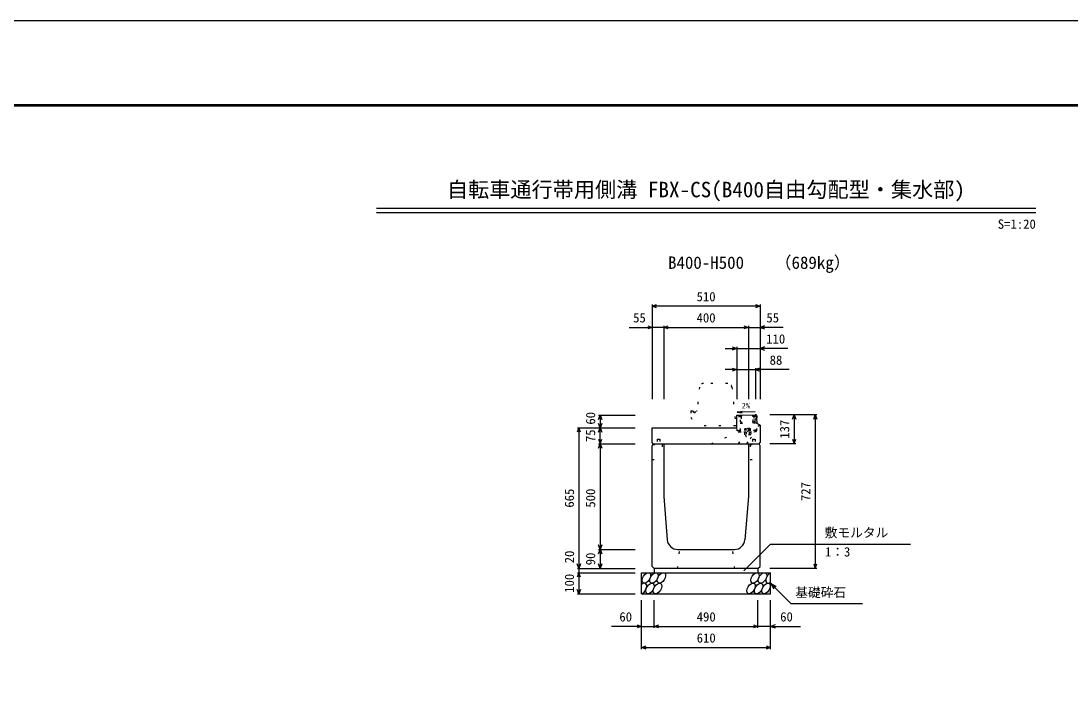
# Model space of a CAD drawing. Units: millimetres, scale not verified. Extents: x -12600 to 12600, y -5940 to 5940.
# Drawn here: x 962 to 5924, y 2777 to 5940 of the extents above; entities that cross this region are included whole.
import ezdxf
from ezdxf.enums import TextEntityAlignment as Align

# ---------------------------------------------------------------- set-up
doc = ezdxf.new("R2010")
doc.units = ezdxf.units.MM
doc.header["$LTSCALE"] = 40
doc.linetypes.add('DOTTED', pattern=[1.75, 0.25, -1.5])
for name, color, linetype, lineweight in [('0-0_DIM', 7, 'Continuous', 25), ('0-1_Defpoints', 5, 'Continuous', 25), ('0-2_HATCH', 6, 'Continuous', 25), ('0-5_OUTLINE', 3, 'Continuous', 25), ('0-6_OUTLINE2', 4, 'DOTTED', 25), ('0-7_TXT', 7, 'Continuous', 25), ('0-8_WAKU', 3, 'Continuous', 25)]:
    doc.layers.add(name, color=color, linetype=linetype, lineweight=lineweight)
doc.styles.add('ＭＳ ゴシック', font='')
doc.styles.get('ＭＳ ゴシック').set_extended_font_data('MS Gothic')

msp = doc.modelspace()

# ---------------------------------------------------------------- linework, layer by layer
at = {"layer": '0-0_DIM'}
for p, q in [((3945, 4598.96), (3945, 4151.46)), ((4455, 4591.46), (3945, 4591.46)), ((4455, 4598.96), (4455, 4151.46)), ((3836.62, 4491.46), (3945, 4491.46)), ((4000, 4491.46), (3945, 4491.46)), ((4000, 4498.96), (4000, 4151.46)), ((4000, 4491.46), (4400, 4491.46)), ((4400, 4498.96), (4400, 4151.46)), ((4400, 4491.46), (4455, 4491.46)), ((4563.38, 4491.46), (4455, 4491.46)), ((4290, 4391.46), (4345, 4391.46)), ((4345, 4398.96), (4345, 4151.46)), ((4345, 4391.46), (4455, 4391.46)), ((4586.52, 4391.46), (4455, 4391.46)), ((4345, 4291.46), (4290, 4291.46)), ((4345, 4291.46), (4433, 4291.46)), ((4433, 4298.96), (4433, 4151.46)), ((4591.78, 4291.46), (4433, 4291.46)), ((3691.5, 4076.46), (3864, 4076.46)), ((3699, 4076.46), (3699, 4016.46)), ((4723.5, 4078.46), (4501, 4078.46)), ((4616, 4078.46), (4616, 3941.46)), ((4716, 4078.46), (4716, 3351.46)), ((3591.5, 4016.46), (3864, 4016.46)), ((3599, 4016.46), (3599, 3351.46)), ((3699, 3941.46), (3699, 4016.46)), ((3691.5, 3941.46), (3864, 3941.46)), ((3699, 3941.46), (3699, 3441.46)), ((4623.5, 3941.46), (4501, 3941.46)), ((3691.5, 3441.46), (3864, 3441.46)), ((3699, 3441.46), (3699, 3351.46)), ((4378.77, 3340.65), (4505, 3466.89)), ((4505, 3466.89), (5166.46, 3466.89)), ((3591.5, 3351.46), (3864, 3351.46)), ((3591.5, 3331.46), (3864, 3331.46)), ((3599, 3351.46), (3599, 3331.46)), ((3599, 3331.46), (3599, 3231.46)), ((4723.5, 3351.46), (4501, 3351.46)), ((4505, 3281.46), (4600.76, 3185.71)), ((4505, 3281.46), (4530.98, 3266.46)), ((4505, 3281.46), (4520, 3255.48)), ((3591.5, 3231.46), (3864, 3231.46)), ((3895, 2970.1), (3895, 3201.46)), ((3955, 3070.1), (3955, 3201.46)), ((4445, 3070.1), (4445, 3201.46)), ((4505, 2970.1), (4505, 3201.46)), ((4600.76, 3185.71), (4938.31, 3185.71)), ((3895, 3077.6), (3753.21, 3077.6)), ((3895, 3077.6), (3955, 3077.6)), ((3955, 3077.6), (4445, 3077.6)), ((4505, 3077.6), (4445, 3077.6)), ((4505, 3077.6), (4646.79, 3077.6)), ((3895, 2977.6), (4505, 2977.6))]:
    msp.add_line(p, q, dxfattribs=at)
for points in [[(3966.14, 4583.77), (3945, 4591.46), (3966.14, 4599.16)], [(4433.86, 4599.16), (4455, 4591.46), (4433.86, 4583.77)], [(3923.86, 4499.16), (3945, 4491.46), (3923.86, 4483.77)], [(4021.14, 4483.77), (4000, 4491.46), (4021.14, 4499.16)], [(4378.86, 4499.16), (4400, 4491.46), (4378.86, 4483.77)], [(4476.14, 4499.16), (4455, 4491.46), (4476.14, 4483.77)], [(4323.86, 4399.16), (4345, 4391.46), (4323.86, 4383.77)], [(4476.14, 4399.16), (4455, 4391.46), (4476.14, 4383.77)], [(4323.86, 4299.16), (4345, 4291.46), (4323.86, 4283.77)], [(4454.14, 4299.16), (4433, 4291.46), (4454.14, 4283.77)], [(3691.3, 4055.32), (3699, 4076.46), (3706.7, 4055.32)], [(4608.3, 4057.32), (4616, 4078.46), (4623.7, 4057.32)], [(4708.3, 4057.32), (4716, 4078.46), (4723.7, 4057.32)], [(3706.7, 4037.61), (3699, 4016.46), (3691.3, 4037.61)], [(3606.7, 3995.32), (3599, 4016.46), (3591.3, 3995.32)], [(3691.3, 3995.32), (3699, 4016.46), (3706.7, 3995.32)], [(3691.3, 3962.61), (3699, 3941.46), (3706.7, 3962.61)], [(3691.3, 3920.32), (3699, 3941.46), (3706.7, 3920.32)], [(4608.3, 3962.61), (4616, 3941.46), (4623.7, 3962.61)], [(3706.7, 3462.61), (3699, 3441.46), (3691.3, 3462.61)], [(3691.3, 3420.32), (3699, 3441.46), (3706.7, 3420.32)], [(3606.7, 3372.61), (3599, 3351.46), (3591.3, 3372.61)], [(3606.7, 3310.32), (3599, 3331.46), (3591.3, 3310.32)], [(3706.7, 3372.61), (3699, 3351.46), (3691.3, 3372.61)], [(4708.3, 3372.61), (4716, 3351.46), (4723.7, 3372.61)], [(3606.7, 3252.61), (3599, 3231.46), (3591.3, 3252.61)], [(3873.86, 3085.29), (3895, 3077.6), (3873.86, 3069.9)], [(3976.14, 3069.9), (3955, 3077.6), (3976.14, 3085.29)], [(4423.86, 3085.29), (4445, 3077.6), (4423.86, 3069.9)], [(4526.14, 3085.29), (4505, 3077.6), (4526.14, 3069.9)], [(3916.14, 2969.9), (3895, 2977.6), (3916.14, 2985.29)], [(4483.86, 2985.29), (4505, 2977.6), (4483.86, 2969.9)]]:
    msp.add_lwpolyline(points, dxfattribs=at)
at = {"layer": '0-1_Defpoints'}
msp.add_lwpolyline([(-4200, -5940), (12600, -5940), (12600, 5940), (-4200, 5940)], close=True, dxfattribs=at)
at = {"layer": '0-2_HATCH', "linetype": 'DOTTED'}
for p, q in [((4433.93, 3998.28), (4432.28, 4078.26)), ((4362.32, 4002.81), (4361.46, 4044.8)), ((4361.6, 4037.8), (4426.59, 4039.14)), ((4426.44, 4046.14), (4427.31, 4004.15)), ((4439.82, 4003.4), (4439.14, 4036.65)), ((4355.84, 4001.68), (4346.84, 4001.49)), ((4433.8, 4004.28), (4355.82, 4002.68)), ((4379.94, 3997.17), (4412.93, 3997.85)), ((4382.87, 3983.23), (4382.61, 3995.73)), ((4410.58, 3983.8), (4382.87, 3983.23)), ((4385.5, 4012.66), (4383.04, 4010.74)), ((4383.19, 4003.24), (4383.04, 4010.74)), ((4409.43, 4003.78), (4383.19, 4003.24)), ((4383.43, 4011.09), (4385.5, 4012.66)), ((4406.74, 4013.1), (4385.5, 4012.66)), ((4389.44, 4003.37), (4389.28, 4010.87)), ((4389.54, 3995.87), (4389.8, 3983.37)), ((4403.19, 4003.65), (4403.03, 4011.15)), ((4403.39, 3996.15), (4403.65, 3983.66)), ((4408.87, 4011.61), (4406.74, 4013.1)), ((4409.43, 4003.78), (4409.28, 4011.28)), ((4410.32, 3996.3), (4410.58, 3983.8)), ((4412.93, 3997.85), (4412.96, 3996.35)), ((4433.82, 4003.28), (4439.82, 4003.4))]:
    msp.add_line(p, q, dxfattribs=at)
at = {"layer": '0-2_HATCH'}
msp.add_line((4438.6, 4063.02), (4439.14, 4036.65), dxfattribs=at)
at = {"layer": '0-2_HATCH', "linetype": 'DOTTED'}
for points in [[(4346.84, 4001.49), (4345.3, 4076.48), (4354.3, 4076.66)], [(4354.3, 4076.66), (4355.94, 3996.68), (4433.93, 3998.28)], [(4361.46, 4044.8), (4362.46, 4044.82), (4361.96, 4068.82), (4360.96, 4068.8), (4360.82, 4075.79), (4425.8, 4077.13)], [(4365.82, 4075.9), (4365.96, 4068.9), (4364.96, 4068.88), (4365.45, 4044.88), (4366.45, 4044.9), (4366.6, 4037.91)], [(4421.59, 4039.04), (4421.44, 4046.04), (4422.44, 4046.06), (4421.95, 4070.05), (4420.95, 4070.03), (4420.81, 4077.03)], [(4425.8, 4077.13), (4425.95, 4070.13), (4424.95, 4070.11), (4425.44, 4046.12), (4426.44, 4046.14)], [(4438.6, 4063.02), (4438.28, 4078.39), (4432.28, 4078.26)], [(4412.96, 3996.35), (4379.97, 3995.67), (4379.94, 3997.17)]]:
    msp.add_lwpolyline(points, dxfattribs=at)
for centre, radius, start, end in [((4386.23, 4007.52), 4.53, 47.57461, 134.78335), ((4396.72, 3983.51), 11, 181.1783, 1.1783), ((4396.53, 3992.73), 19.53, 70.56972, 111.78823), ((4406.22, 4007.93), 4.53, 47.57461, 134.78335)]:
    msp.add_arc(centre, radius, start, end, dxfattribs=at)
at = {"layer": '0-2_HATCH'}
for centre in [(3917.89, 3306.46), (3953.37, 3306.46), (3988.84, 3306.46), (4431.05, 3306.46), (4466.52, 3306.46), (3934.77, 3256.46), (3970.25, 3256.46), (4412.45, 3256.46), (4447.93, 3256.46), (4483.41, 3256.46)]:
    msp.add_ellipse(centre, major_axis=(14.54, 23.54), ratio=0.5792, dxfattribs=at)
for centre, start_param, end_param in [((4502, 3306.46), 0.6666252, 4.1103269), ((3899.3, 3256.46), 3.7419964, 7.318141)]:
    msp.add_ellipse(centre, major_axis=(14.54, 23.54), ratio=0.5792, start_param=start_param, end_param=end_param, dxfattribs=at)
at = {"layer": '0-5_OUTLINE', "linetype": 'DOTTED'}
for p, q in [((4301.9, 4226.46), (4188.1, 4226.46)), ((4168.19, 4208.41), (4157, 4096.46)), ((4321.8, 4208.45), (4340, 4026.46)), ((4127, 4096.46), (4127, 4066.46)), ((4127, 4096.46), (4135, 4096.46)), ((4127, 4066.46), (4150, 4026.46)), ((4340, 4026.46), (4150, 4026.46))]:
    msp.add_line(p, q, dxfattribs=at)
at = {"layer": '0-5_OUTLINE'}
for p, q in [((4345, 4076.46), (4433, 4078.28)), ((4345, 4016.46), (4345, 4076.46)), ((4433, 4078.28), (4439, 4072.4)), ((4439, 4072.4), (4439, 4063.47)), ((4455, 4028.4), (4430, 4041.4)), ((4455, 4028.4), (4455, 3946.46)), ((3950, 3941.46), (3945, 3946.46)), ((3945, 3361.46), (3945, 3931.46)), ((4400, 3941.46), (4400, 3691.46)), ((4450, 3941.46), (4455, 3946.46)), ((4455, 3931.46), (4450, 3941.46)), ((4455, 3361.46), (4455, 3931.46)), ((4400, 3691.46), (4383.68, 3487.48)), ((4066.16, 3441.46), (4333.84, 3441.46)), ((3895, 3331.46), (4505, 3331.46)), ((3895, 3231.46), (3895, 3331.46)), ((3945, 3361.46), (3955, 3351.46)), ((4445, 3351.46), (3955, 3351.46)), ((3955, 3351.46), (3955, 3331.46)), ((4445, 3351.46), (4455, 3361.46)), ((4445, 3351.46), (4445, 3331.46)), ((4505, 3231.46), (4505, 3331.46)), ((3895, 3231.46), (4505, 3231.46))]:
    msp.add_line(p, q, dxfattribs=at)
at = {"layer": '0-5_OUTLINE', "linetype": 'DOTTED'}
msp.add_lwpolyline([(4135, 4096.46), (4145, 4086.46), (4155, 4096.46), (4157, 4096.46)], dxfattribs=at)
at = {"layer": '0-5_OUTLINE'}
for points in [[(4439, 4063.47), (4430, 4053.47), (4430, 4041.4)], [(3945, 3946.46), (3945, 4016.46), (4345, 4016.46)], [(3945, 3931.46), (3950, 3941.46), (4450, 3941.46)], [(4000, 3941.46), (4000, 3691.46), (4016.32, 3487.48)]]:
    msp.add_lwpolyline(points, dxfattribs=at)
at = {"layer": '0-5_OUTLINE', "linetype": 'DOTTED'}
for centre, start, end in [((4188.1, 4206.46), 90, 174.40835), ((4301.9, 4206.46), 4.08463, 90)]:
    msp.add_arc(centre, 20, start, end, dxfattribs=at)
at = {"layer": '0-5_OUTLINE'}
for centre, start, end in [((4066.16, 3491.46), 184.57392, 270), ((4333.84, 3491.46), 270, 355.42608)]:
    msp.add_arc(centre, 50, start, end, dxfattribs=at)
at = {"layer": '0-6_OUTLINE2'}
for p, q in [((4353.79, 3941.46), (4430, 4041.4)), ((4451.33, 4030.31), (4394.19, 3941.46)), ((4224.57, 3941.46), (4355.94, 3996.68)), ((4392.8, 3941.46), (4439.81, 4003.4)), ((3947.75, 3936.96), (3992, 3936.96)), ((3969, 3961.96), (3981, 3961.96)), ((3969, 3961.96), (3969, 3936.96)), ((3981, 3961.96), (3981, 3936.96)), ((3992, 3936.96), (3992, 3866.46)), ((4408, 3936.96), (4408, 3866.46)), ((4408, 3936.96), (4452.25, 3936.96)), ((4419, 3961.96), (4431, 3961.96)), ((4419, 3961.96), (4419, 3936.96)), ((4431, 3961.96), (4431, 3936.96)), ((3945, 3866.46), (3992, 3866.46)), ((4408, 3866.46), (4455, 3866.46)), ((4065, 3351.46), (4075, 3441.46)), ((4335, 3351.46), (4325, 3441.46))]:
    msp.add_line(p, q, dxfattribs=at)
at = {"layer": '0-7_TXT'}
for p, q in [((2641.64, 5054.39), (5758.36, 5054.39)), ((2641.64, 5035.19), (5758.36, 5035.19)), ((4346.72, 4090.4), (4370.44, 4086.72))]:
    msp.add_line(p, q, dxfattribs=at)
msp.add_lwpolyline([(4431.28, 4092.14), (4346.72, 4090.4), (4370.26, 4095.05)], dxfattribs=at)
at = {"layer": '0-8_WAKU', "lineweight": 50}
msp.add_lwpolyline([(-3800, -5540), (12200, -5540), (12200, 5540), (-3800, 5540)], close=True, dxfattribs=at)

# ---------------------------------------------------------------- texts
at = {"layer": '0-0_DIM', "style": 'ＭＳ ゴシック'}
for s, p in [('510', (4155, 4601.46)), ('55', (3855.16, 4501.46)), ('400', (4155, 4501.46)), ('55', (4484.84, 4501.46)), ('110', (4484.02, 4401.46)), ('88', (4500.19, 4301.46)), ('敷モルタル', (4760.6, 3485.62)), ('1：3', (4761.6, 3394.93)), ('基礎砕石', (4621.32, 3202.88)), ('60', (3790, 3087.6)), ('490', (4155.53, 3087.6)), ('60', (4550, 3087.6)), ('610', (4155.53, 2987.6))]:
    msp.add_text(s, height=43.99, dxfattribs=at).set_placement(p, align=Align.BOTTOM_LEFT)
for s, p in [('60', (3689, 4031.46)), ('137', (4606, 3964.96)), ('75', (3689, 3948.96)), ('665', (3589, 3638.96)), ('500', (3689, 3638.96)), ('727', (4706, 3669.96)), ('20', (3589, 3375.78)), ('90', (3689, 3366.46)), ('100', (3589, 3236.46))]:
    msp.add_text(s, height=43.99, rotation=90, dxfattribs=at).set_placement(p, align=Align.BOTTOM_LEFT)
at = {"layer": '0-7_TXT', "style": 'ＭＳ ゴシック'}
for s, height, p in [('自転車通行帯用側溝 FBX-CS(B400自由勾配型・集水部)', 73.31, (2975, 5084.39)), ('S', 43.99, (5578.36, 4944.39)), ('=', 43.99, (5608.36, 4944.39)), ('1', 43.99, (5638.36, 4944.39)), (':', 43.99, (5668.36, 4944.39)), ('2', 43.99, (5698.36, 4944.39)), ('0', 43.99, (5728.36, 4944.39)), ('B400-H500', 58.65, (4020, 4750.44)), ('（689kg）', 58.65, (4523.7, 4750.44)), ('2%', 26.39, (4368.18, 4100.21))]:
    msp.add_text(s, height=height, dxfattribs=at).set_placement(p, align=Align.BOTTOM_LEFT)

doc.saveas('drawing.dxf')
